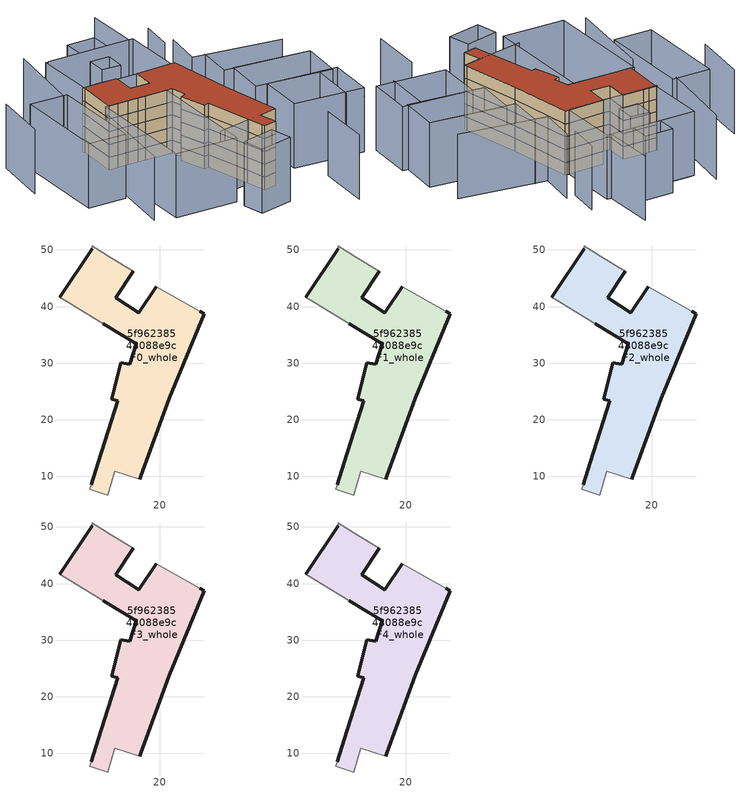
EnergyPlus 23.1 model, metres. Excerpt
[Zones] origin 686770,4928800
5f96238548088e9c_F0_whole
 floor ground (EU_floor_Construction): 19.38,43.51 27.11,39.15 27.92,38.69 21.69,23.76 16.65,9.99 16.47,9.49 12.07,10.88 10.86,6.69 7.66,7.75 7.92,8.53 9.17,12.46 12.65,23.39 11.59,23.65 13.17,30.03 14.69,29.78 15.85,33.42 10.03,36.98 8.44,37.95 6.44,39.17 4.1,40.6 2.34,41.67 8.08,50.22 8.07,50.7 8.31,50.55 9.83,49.63 11.14,48.83 15.35,46.27 12.27,41.51 16.31,38.9 z0
 wall outside (EU_wall_Construction): 16.47,9.49 16.65,9.99 21.69,23.76 27.92,38.69 27.11,39.15 / 19.38,43.51 16.31,38.9 12.27,41.51 15.35,46.27 / 8.08,50.22 2.34,41.67 / 10.03,36.98 15.85,33.42 14.69,29.78 13.17,30.03 11.59,23.65 12.65,23.39 9.17,12.46 7.92,8.53 z0:3
 wall adiabatic (EU_wall_Construction): 27.11,39.15 19.38,43.51 / 15.35,46.27 11.14,48.83 9.83,49.63 8.31,50.55 8.07,50.7 8.08,50.22 / 2.34,41.67 4.1,40.6 6.44,39.17 8.44,37.95 10.03,36.98 / 7.92,8.53 7.66,7.75 10.86,6.69 12.07,10.88 16.47,9.49 z0:3
5f96238548088e9c_F1_whole
 floor to 5f96238548088e9c_F0_whole (EU_floor_Construction): 19.38,43.51 27.11,39.15 27.92,38.69 21.69,23.76 16.65,9.99 16.47,9.49 12.07,10.88 10.86,6.69 7.66,7.75 7.92,8.53 9.17,12.46 12.65,23.39 11.59,23.65 13.17,30.03 14.69,29.78 15.85,33.42 10.03,36.98 8.44,37.95 6.44,39.17 4.1,40.6 2.34,41.67 8.08,50.22 8.07,50.7 8.31,50.55 9.83,49.63 11.14,48.83 15.35,46.27 12.27,41.51 16.31,38.9 z3
 wall outside (EU_wall_Construction): 16.47,9.49 16.65,9.99 21.69,23.76 27.92,38.69 27.11,39.15 / 19.38,43.51 16.31,38.9 12.27,41.51 15.35,46.27 / 8.08,50.22 2.34,41.67 / 10.03,36.98 15.85,33.42 14.69,29.78 13.17,30.03 11.59,23.65 12.65,23.39 9.17,12.46 7.92,8.53 z3:6
 wall adiabatic (EU_wall_Construction): 27.11,39.15 19.38,43.51 / 15.35,46.27 11.14,48.83 9.83,49.63 8.31,50.55 8.07,50.7 8.08,50.22 / 2.34,41.67 4.1,40.6 6.44,39.17 8.44,37.95 10.03,36.98 / 7.92,8.53 7.66,7.75 10.86,6.69 12.07,10.88 16.47,9.49 z3:6
5f96238548088e9c_F2_whole
 floor to 5f96238548088e9c_F1_whole (EU_floor_Construction): 19.38,43.51 27.11,39.15 27.92,38.69 21.69,23.76 16.65,9.99 16.47,9.49 12.07,10.88 10.86,6.69 7.66,7.75 7.92,8.53 9.17,12.46 12.65,23.39 11.59,23.65 13.17,30.03 14.69,29.78 15.85,33.42 10.03,36.98 8.44,37.95 6.44,39.17 4.1,40.6 2.34,41.67 8.08,50.22 8.07,50.7 8.31,50.55 9.83,49.63 11.14,48.83 15.35,46.27 12.27,41.51 16.31,38.9 z6
 wall outside (EU_wall_Construction): 16.47,9.49 16.65,9.99 21.69,23.76 27.92,38.69 27.11,39.15 / 19.38,43.51 16.31,38.9 12.27,41.51 15.35,46.27 / 8.08,50.22 2.34,41.67 / 10.03,36.98 15.85,33.42 14.69,29.78 13.17,30.03 11.59,23.65 12.65,23.39 9.17,12.46 7.92,8.53 z6:9
 wall adiabatic (EU_wall_Construction): 27.11,39.15 19.38,43.51 / 15.35,46.27 11.14,48.83 9.83,49.63 8.31,50.55 8.07,50.7 8.08,50.22 / 2.34,41.67 4.1,40.6 6.44,39.17 8.44,37.95 10.03,36.98 / 7.92,8.53 7.66,7.75 10.86,6.69 12.07,10.88 16.47,9.49 z6:9
5f96238548088e9c_F3_whole
 floor to 5f96238548088e9c_F2_whole (EU_floor_Construction): 19.38,43.51 27.11,39.15 27.92,38.69 21.69,23.76 16.65,9.99 16.47,9.49 12.07,10.88 10.86,6.69 7.66,7.75 7.92,8.53 9.17,12.46 12.65,23.39 11.59,23.65 13.17,30.03 14.69,29.78 15.85,33.42 10.03,36.98 8.44,37.95 6.44,39.17 4.1,40.6 2.34,41.67 8.08,50.22 8.07,50.7 8.31,50.55 9.83,49.63 11.14,48.83 15.35,46.27 12.27,41.51 16.31,38.9 z9
 wall outside (EU_wall_Construction): 16.47,9.49 16.65,9.99 21.69,23.76 27.92,38.69 27.11,39.15 / 19.38,43.51 16.31,38.9 12.27,41.51 15.35,46.27 / 8.08,50.22 2.34,41.67 / 10.03,36.98 15.85,33.42 14.69,29.78 13.17,30.03 11.59,23.65 12.65,23.39 9.17,12.46 7.92,8.53 z9:12
 wall adiabatic (EU_wall_Construction): 27.11,39.15 19.38,43.51 / 15.35,46.27 11.14,48.83 9.83,49.63 8.31,50.55 8.07,50.7 8.08,50.22 / 2.34,41.67 4.1,40.6 6.44,39.17 8.44,37.95 10.03,36.98 / 7.92,8.53 7.66,7.75 10.86,6.69 12.07,10.88 16.47,9.49 z9:12
5f96238548088e9c_F4_whole
 floor to 5f96238548088e9c_F3_whole (EU_floor_Construction): 19.38,43.51 27.11,39.15 27.92,38.69 21.69,23.76 16.65,9.99 16.47,9.49 12.07,10.88 10.86,6.69 7.66,7.75 7.92,8.53 9.17,12.46 12.65,23.39 11.59,23.65 13.17,30.03 14.69,29.78 15.85,33.42 10.03,36.98 8.44,37.95 6.44,39.17 4.1,40.6 2.34,41.67 8.08,50.22 8.07,50.7 8.31,50.55 9.83,49.63 11.14,48.83 15.35,46.27 12.27,41.51 16.31,38.9 z12
 wall outside (EU_wall_Construction): 16.47,9.49 16.65,9.99 21.69,23.76 27.92,38.69 27.11,39.15 / 19.38,43.51 16.31,38.9 12.27,41.51 15.35,46.27 / 8.08,50.22 2.34,41.67 / 10.03,36.98 15.85,33.42 14.69,29.78 13.17,30.03 11.59,23.65 12.65,23.39 9.17,12.46 7.92,8.53 z12:15
 wall adiabatic (EU_wall_Construction): 27.11,39.15 19.38,43.51 / 15.35,46.27 11.14,48.83 9.83,49.63 8.31,50.55 8.07,50.7 8.08,50.22 / 2.34,41.67 4.1,40.6 6.44,39.17 8.44,37.95 10.03,36.98 / 7.92,8.53 7.66,7.75 10.86,6.69 12.07,10.88 16.47,9.49 z12:15
 roof outside (EU_roof_Construction): 16.65,9.99 21.69,23.76 27.92,38.69 27.11,39.15 19.38,43.51 16.31,38.9 12.27,41.51 15.35,46.27 11.14,48.83 9.83,49.63 8.31,50.55 8.07,50.7 8.08,50.22 2.34,41.67 4.1,40.6 6.44,39.17 8.44,37.95 10.03,36.98 15.85,33.42 14.69,29.78 13.17,30.03 11.59,23.65 12.65,23.39 9.17,12.46 7.92,8.53 7.66,7.75 10.86,6.69 12.07,10.88 16.47,9.49 z15
shading: 29.97,-0.75 37.02,8.89 / 12.35,-12.24 19.87,-1.34 / 1.19,14.95 16.47,9.49 / 45.63,15.3 29.1,27.55 / 29.1,27.55 34.47,34.79 / -1.71,40.22 -16.05,22.22 / 35.9,44.83 40.89,51.17 / 48.2,23.16 31.91,36.42 / 31.91,36.42 37.97,43.86 / 40.74,63.58 33.94,52.38 / 33.94,52.38 16.62,62.9 / -6.33,61.8 -15.05,50.86 / 15.74,68.23 2.43,52.44 / 4.97,0.47 -2.99,3.13 / -2.99,3.13 -1.29,8.23 / -1.29,8.23 6.67,5.56 / 6.67,5.56 4.97,0.47 / 27.01,16.43 40.82,6.64 / 40.82,6.64 34.06,-2.9 / 34.06,-2.9 20.25,6.89 / 20.25,6.89 27.01,16.43 / 31,26.37 45.65,15.32 / 45.65,15.32 39.43,7.07 / 39.43,7.07 24.78,18.11 / 24.78,18.11 31,26.37 / 14.6,34.14 -0.1,10.5 / -0.1,10.5 -13.03,18.54 / -13.03,18.54 1.68,42.18 / 1.68,42.18 14.6,34.14 / 3.62,52.16 -8.8,32.44 / -8.8,32.44 -16.65,37.38 / -16.65,37.38 -4.23,57.1 / -4.23,57.1 3.62,52.16 / 16.01,63.27 34.82,51.89 / 34.82,51.89 26.97,38.92 / 26.97,38.92 8.16,50.3 / 8.16,50.3 16.01,63.27 / 17.92,50.86 20.59,54.93 / 20.59,54.93 24.45,52.4 / 24.45,52.4 21.78,48.33 / 21.78,48.33 17.92,50.86 / 23.41,58.79 25.93,62.94 / 25.93,62.94 31.76,59.4 / 31.76,59.4 29.24,55.25 / 29.24,55.25 23.41,58.79 z0:15
[Building]
EU S2 Campaign: North Axis=0; Terrain=City; Solar Distribution=FullExterior
[Site:Location]
Bologna: Latitude=44.5; Longitude=11.25; Time Zone=1; Elevation=37
[SizingPeriod:WeatherFileDays]
AnnualSizingPeriod: Begin Month=1; Begin Day of Month=1; End Month=12; End Day of Month=31; Day of Week for Start Day=Monday; Use Weather File Daylight Saving Period=No; Use Weather File Rain and Snow Indicators=No
[MATERIAL]
EU_InternalMass_Material: Roughness=MediumRough; Thickness=0.1; Conductivity=1; Density=1800; Specific Heat=900; Thermal Absorptance=0.9; Solar Absorptance=0.7; Visible Absorptance=0.7
[MATERIAL:NOMASS] Roughness=MediumRough; Thermal Absorptance=0.9; Solar Absorptance=0.7; Visible Absorptance=0.7
Name | Thermal Resistance
EU_wall_NoMass | 0.905828
EU_roof_NoMass | 0.37593
EU_floor_NoMass | 0.67114
[CONSTRUCTION]
EU_wall_Construction: EU_wall_NoMass
EU_roof_Construction: EU_roof_NoMass
EU_floor_Construction: EU_floor_NoMass
EU_InternalMass_Construction: EU_InternalMass_Material
[ZONE] Type=1; Multiplier=1; Ceiling Height=autocalculate; Volume=1292.83; Floor Area=autocalculate; Part of Total Floor Area=Yes
5f96238548088e9c_F0_whole; 5f96238548088e9c_F1_whole; 5f96238548088e9c_F2_whole; 5f96238548088e9c_F3_whole; 5f96238548088e9c_F4_whole
[INTERNALMASS] Construction=EU_InternalMass_Construction; Surface Area=430.943
Name | Zone or ZoneList
5f96238548088e9c_F0_whole_EU_InternalMass | 5f96238548088e9c_F0_whole
5f96238548088e9c_F1_whole_EU_InternalMass | 5f96238548088e9c_F1_whole
5f96238548088e9c_F2_whole_EU_InternalMass | 5f96238548088e9c_F2_whole
5f96238548088e9c_F3_whole_EU_InternalMass | 5f96238548088e9c_F3_whole
5f96238548088e9c_F4_whole_EU_InternalMass | 5f96238548088e9c_F4_whole
[OTHEREQUIPMENT] Fuel Type=Electricity; Design Level Calculation Method=Watts/Area; Power per Zone Floor Area=1; Fraction Latent=0; Fraction Radiant=0; Fraction Lost=0; Carbon Dioxide Generation Rate=0; EndUse Subcategory=EU_Step8_InternalGains
Name | Zone or ZoneList or Space or SpaceList | Schedule
EU_Step8_InternalGain_5f96238548088e9c_F0_whole_f000 | 5f96238548088e9c_F0_whole | EU_Step8_GainSchedule_5f96238548088e9c_F0_whole_f000
EU_Step8_InternalGain_5f96238548088e9c_F1_whole_f000 | 5f96238548088e9c_F1_whole | EU_Step8_GainSchedule_5f96238548088e9c_F1_whole_f000
EU_Step8_InternalGain_5f96238548088e9c_F2_whole_f000 | 5f96238548088e9c_F2_whole | EU_Step8_GainSchedule_5f96238548088e9c_F2_whole_f000
EU_Step8_InternalGain_5f96238548088e9c_F3_whole_f000 | 5f96238548088e9c_F3_whole | EU_Step8_GainSchedule_5f96238548088e9c_F3_whole_f000
EU_Step8_InternalGain_5f96238548088e9c_F4_whole_f000 | 5f96238548088e9c_F4_whole | EU_Step8_GainSchedule_5f96238548088e9c_F4_whole_f000
[ZONEVENTILATION:DESIGNFLOWRATE] Schedule=EU_AlwaysOn; Design Flow Rate Calculation Method=AirChanges/Hour; Air Changes per Hour=0.73129; Ventilation Type=Natural; Fan Pressure Rise=0; Fan Total Efficiency=1; Constant Term Coefficient=1; Temperature Term Coefficient=0; Velocity Term Coefficient=0; Velocity Squared Term Coefficient=0; Minimum Indoor Temperature=-100; Maximum Indoor Temperature=100; Delta Temperature=-100; Minimum Outdoor Temperature=-100; Maximum Outdoor Temperature=100; Maximum Wind Speed=40
Name | Zone or ZoneList or Space or SpaceList
EU_ConstantAir_5f96238548088e9c_F0_whole | 5f96238548088e9c_F0_whole
EU_ConstantAir_5f96238548088e9c_F1_whole | 5f96238548088e9c_F1_whole
EU_ConstantAir_5f96238548088e9c_F2_whole | 5f96238548088e9c_F2_whole
EU_ConstantAir_5f96238548088e9c_F3_whole | 5f96238548088e9c_F3_whole
EU_ConstantAir_5f96238548088e9c_F4_whole | 5f96238548088e9c_F4_whole
[HVACTEMPLATE:THERMOSTAT] Constant Heating Setpoint=20; Constant Cooling Setpoint=50
EU_HeatOnly_5f96238548088e9c_F0_whole; EU_HeatOnly_5f96238548088e9c_F1_whole; EU_HeatOnly_5f96238548088e9c_F2_whole; EU_HeatOnly_5f96238548088e9c_F3_whole; EU_HeatOnly_5f96238548088e9c_F4_whole
[HVACTEMPLATE:ZONE:IDEALLOADSAIRSYSTEM] System Availability Schedule=EU_AlwaysOn; Maximum Heating Supply Air Temperature=50; Minimum Cooling Supply Air Temperature=13; Maximum Heating Supply Air Humidity Ratio=0.0156; Minimum Cooling Supply Air Humidity Ratio=0.0077; Heating Limit=NoLimit; Cooling Limit=NoLimit; Heating Availability Schedule=EU_AlwaysOn; Cooling Availability Schedule=EU_CoolingOff; Dehumidification Control Type=ConstantSensibleHeatRatio; Cooling Sensible Heat Ratio=0.7; Dehumidification Setpoint=60; Humidification Control Type=None; Humidification Setpoint=30; Outdoor Air Method=None; Outdoor Air Flow Rate per Person=0.00944; Outdoor Air Flow Rate per Zone Floor Area=0; Outdoor Air Flow Rate per Zone=0; Demand Controlled Ventilation Type=None; Outdoor Air Economizer Type=NoEconomizer; Heat Recovery Type=None; Sensible Heat Recovery Effectiveness=0.7; Latent Heat Recovery Effectiveness=0.65
Name | Template Thermostat
5f96238548088e9c_F0_whole | EU_HeatOnly_5f96238548088e9c_F0_whole
5f96238548088e9c_F1_whole | EU_HeatOnly_5f96238548088e9c_F1_whole
5f96238548088e9c_F2_whole | EU_HeatOnly_5f96238548088e9c_F2_whole
5f96238548088e9c_F3_whole | EU_HeatOnly_5f96238548088e9c_F3_whole
5f96238548088e9c_F4_whole | EU_HeatOnly_5f96238548088e9c_F4_whole
[SIZING:ZONE] Zone Cooling Design Supply Air Temperature Input Method=SupplyAirTemperature; Zone Cooling Design Supply Air Temperature=13; Zone Heating Design Supply Air Temperature Input Method=SupplyAirTemperature; Zone Heating Design Supply Air Temperature=50; Zone Cooling Design Supply Air Humidity Ratio=0.008; Zone Heating Design Supply Air Humidity Ratio=0.008; Cooling Design Air Flow Method=DesignDay; Cooling Design Air Flow Rate=0; Cooling Minimum Air Flow per Zone Floor Area=0.000762; Cooling Minimum Air Flow=0; Cooling Minimum Air Flow Fraction=0.2; Heating Design Air Flow Method=DesignDay; Heating Design Air Flow Rate=0; Heating Maximum Air Flow per Zone Floor Area=0.002032; Heating Maximum Air Flow=0.141576; Heating Maximum Air Flow Fraction=0.3; Account for Dedicated Outdoor Air System=No; Dedicated Outdoor Air System Control Strategy=NeutralSupplyAir; Dedicated Outdoor Air Low Setpoint Temperature for Design=autosize; Dedicated Outdoor Air High Setpoint Temperature for Design=autosize; Zone Load Sizing Method=Sensible Load Only No Latent Load; Zone Latent Cooling Design Supply Air Humidity Ratio Input Method=HumidityRatioDifference; Zone Cooling Design Supply Air Humidity Ratio Difference=0.005; Zone Latent Heating Design Supply Air Humidity Ratio Input Method=HumidityRatioDifference; Zone Humidification Design Supply Air Humidity Ratio Difference=0.005
5f96238548088e9c_F0_whole; 5f96238548088e9c_F1_whole; 5f96238548088e9c_F2_whole; 5f96238548088e9c_F3_whole; 5f96238548088e9c_F4_whole
[SCHEDULE:CONSTANT]
Name | Hourly Value
EU_AlwaysOn | 1
EU_CoolingOff | 0
[SCHEDULE:FILE] Column Number=1; Rows to Skip at Top=0; Number of Hours of Data=8760; Column Separator=Comma; Interpolate to Timestep=No; Minutes per Item=60; Adjust Schedule for Daylight Savings=Yes
Name | File
EU_Step8_GainSchedule_5f96238548088e9c_F0_whole_f000 | ../../schedules/5f96238548088e9c/5f96238548088e9c_F0_whole_f000_gain.csv
EU_Step8_GainSchedule_5f96238548088e9c_F1_whole_f000 | ../../schedules/5f96238548088e9c/5f96238548088e9c_F1_whole_f000_gain.csv
EU_Step8_GainSchedule_5f96238548088e9c_F2_whole_f000 | ../../schedules/5f96238548088e9c/5f96238548088e9c_F2_whole_f000_gain.csv
EU_Step8_GainSchedule_5f96238548088e9c_F3_whole_f000 | ../../schedules/5f96238548088e9c/5f96238548088e9c_F3_whole_f000_gain.csv
EU_Step8_GainSchedule_5f96238548088e9c_F4_whole_f000 | ../../schedules/5f96238548088e9c/5f96238548088e9c_F4_whole_f000_gain.csv
